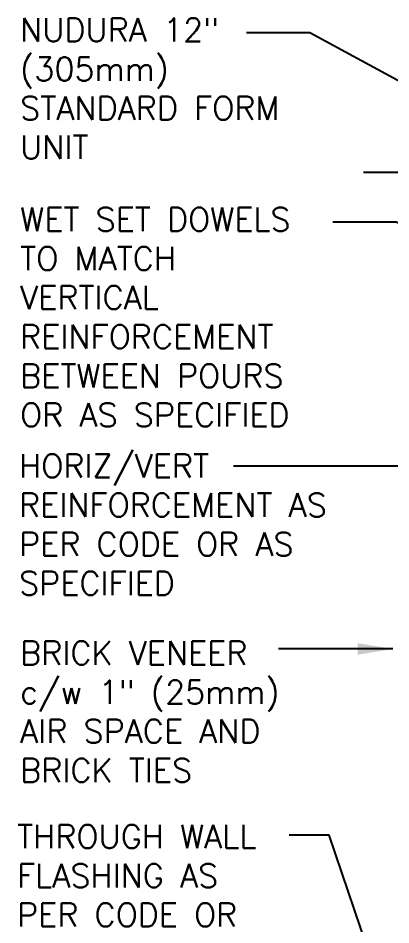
# Model space of a CAD drawing. Header units: inches. Extents: x 56 to 174, y 53 to 139.
# Drawn here: x 116.4 to 128.31, y 109.74 to 138.71 of the extents above; entities that cross this region are included whole.
import ezdxf

# ---------------------------------------------------------------- set-up
doc = ezdxf.new("R2010")
doc.units = ezdxf.units.IN
doc.header["$LTSCALE"] = 0.5
doc.header["$MEASUREMENT"] = 0
doc.layers.add('LINE9', color=9, linetype='Continuous')
doc.layers.add('TEXT', color=4, linetype='Continuous')
doc.styles.add('DIM', font='romans.shx', dxfattribs={"width": 0.7})
doc.styles.add('ROMANS', font='romans.shx', dxfattribs={"height": 0.75})
doc.dimstyles.new('ext_12', dxfattribs={"dimscale": 12, "dimtxt": 0.09375, "dimasz": 0.09375, "dimexe": 0.09375, "dimexo": 0.0625, "dimgap": 0.0625, "dimtad": 1, "dimdec": 1, "dimzin": 3, "dimdsep": 46, "dimlunit": 4, "dimtxsty": 'DIM', "dimcen": 0.09, "dimdle": 0.09375, "dimclrt": 4, "dimadec": 0, "dimazin": 0, "dimtfac": 1, "dimtdec": 1, "dimtmove": 2, "dimatfit": 3, "dimfxl": 1, "dimfrac": 2, "dimtolj": 1, "dimtzin": 0, "dimarcsym": 0})

msp = doc.modelspace()

# ---------------------------------------------------------------- linework, layer by layer
at = {"layer": 'LINE9'}
msp.add_line((127.435, 133.788), (138.628, 133.788), dxfattribs=at)

# ---------------------------------------------------------------- texts
at = {"layer": 'TEXT', "char_height": 0.75, "style": 'ROMANS'}
for s, insert, width, attachment_point in [('NUDURA 12" (305mm) STANDARD FORM UNIT', (116.465, 138.715), 9.17087, 1), ('WET SET DOWELS TO MATCH VERTICAL REINFORCEMENT BETWEEN POURS OR AS SPECIFIED', (116.465, 132.66), 10.42251, 1), ('HORIZ/VERT REINFORCEMENT AS PER CODE OR AS SPECIFIED', (116.431, 122.528), 12.54437, 4), ('BRICK VENEER c/w 1" (25mm) AIR SPACE AND BRICK TIES', (116.465, 116.551), 9.36204, 4), ('THROUGH WALL FLASHING AS PER CODE OR AS SPECIFIED', (116.367, 112.932), 9.25873, 1)]:
    msp.add_mtext(s, dxfattribs=dict(at, insert=insert, width=width, attachment_point=attachment_point))

# ---------------------------------------------------------------- leaders
at = {"layer": 'TEXT'}
for points, override in [([(133.961, 133.788), (125.722, 138.245), (123.702, 138.245)], {"dimgap": 0.0625, "dimtad": 0}), ([(138.861, 127.732), (128.481, 132.19), (126.462, 132.19)], {"dimgap": 0.0625, "dimtad": 0}), ([(145.284, 121.2), (128.976, 124.397), (123.285, 124.397)], {"dimgap": 0.0625, "dimtad": 0}), ([(128.378, 118.553), (125.623, 118.553), (124.717, 118.553)], {"dimtad": 0}), ([(128.25, 107.007), (126.341, 112.598), (125.058, 112.598)], {"dimgap": 0.0625, "dimtad": 0})]:
    msp.add_leader(points, dimstyle='ext_12', override=override, dxfattribs=at)
msp.add_leader([(141.753, 124.397), (123.285, 124.397)], dimstyle='ext_12', dxfattribs=at)

doc.saveas('drawing.dxf')
